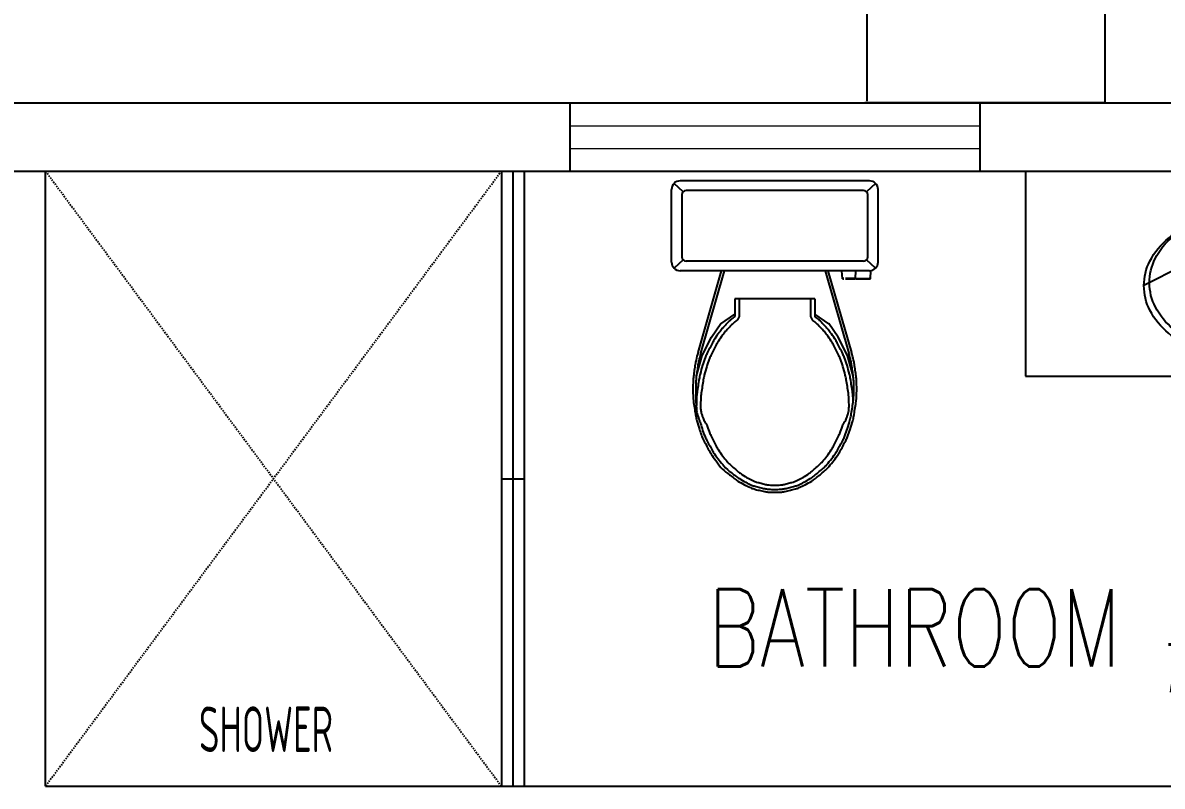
# Model space of a CAD drawing. Header units: inches. Extents: x 26998 to 46838, y -509 to 4343.
# Drawn here: x 32911.4 to 33011.4, y 3757.5 to 3824.6 of the extents above; entities that cross this region are included whole.
import ezdxf
from ezdxf.enums import TextEntityAlignment as Align

# ---------------------------------------------------------------- set-up
doc = ezdxf.new("R2010")
doc.units = ezdxf.units.IN
doc.header["$LTSCALE"] = 0.5
doc.header["$MEASUREMENT"] = 0
doc.linetypes.add('HIDDEN', pattern=[0.375, 0.25, -0.125])
doc.layers.get('Defpoints').update_dxf_attribs({"color": 140})
for name, color, linetype in [('BUILT-INS', 13, 'Continuous'), ('CABS', 23, 'Continuous'), ('Title Block', 7, 'Continuous')]:
    doc.layers.add(name, color=color, linetype=linetype)
doc.layers.add('TXT', color=4, linetype='Continuous', lineweight=9)
doc.styles.add('ARCHSTYL', font='archstyl.shx', dxfattribs={"height": 5})
doc.styles.get("Standard").update_dxf_attribs({"font": 'romans.shx', "width": 0.75})
doc.dimstyles.get("Standard").update_dxf_attribs({"dimtxt": 0.18, "dimasz": 0.18, "dimexe": 0.18, "dimexo": 0.0625, "dimgap": 0.09, "dimtad": 0, "dimtih": 1, "dimtoh": 1, "dimdec": 4, "dimzin": 0, "dimdsep": 46, "dimtxsty": 'Standard', "dimcen": 0.09, "dimadec": 0, "dimazin": 0, "dimtfac": 1, "dimtdec": 4, "dimtofl": 0, "dimtmove": 0, "dimatfit": 3, "dimfxl": 1, "dimtolj": 1, "dimtzin": 0, "dimarcsym": 0})

# ---------------------------------------------------------------- blocks, each defined once
blk = doc.blocks.new('P0470039')
at = {"linetype": 'Continuous'}
for p, q in [((0, -0.61339), (0, 0)), ((-5.396179, -5.394092), (-9.5, -7.5)), ((5.322319, -5.35619), (9.5, -7.5)), ((0, -15), (0, -7.994521))]:
    blk.add_line(p, q, dxfattribs=at)
for points in [[(9.5, -7.5, 0.118506), (8.852327, -4.805722, 0.104654), (6.80398, -2.274646, 0.089615), (3.801003, -0.621924, 0.08127), (0, 0, 0.08127), (-3.801003, -0.621924, 0.089615), (-6.80398, -2.274646, 0.104654), (-8.852327, -4.805722, 0.118506), (-9.5, -7.5, 0.118506), (-8.852327, -10.194278, 0.104654), (-6.80398, -12.725354, 0.089615), (-3.801003, -14.378076, 0.08127), (0, -15, 0.08127), (3.801003, -14.378076, 0.089615), (6.80398, -12.725354, 0.104654), (8.852327, -10.194278, 0.118506)], [(0, -7.994521, 0.066698), (2.228047, -7.675818, 0.0792), (3.951416, -6.878456, 0.107151), (5.1993, -5.580919, 0.14125), (5.56895, -4.25438, 0.14125), (5.175802, -2.934614, 0.107151), (3.905073, -1.659441, 0.0792), (2.167817, -0.892807, 0.066698), (-0.065538, -0.613719, 0.066698), (-2.293584, -0.932422, 0.0792), (-4.016953, -1.729784, 0.107151), (-5.264838, -3.027321, 0.14125), (-5.634488, -4.35386, 0.14125), (-5.24134, -5.673626, 0.107151), (-3.970611, -6.948799, 0.0792), (-2.233355, -7.715433, 0.066698)]]:
    blk.add_lwpolyline(points, format="xyb", close=True, dxfattribs=at)
for radius in [1, 0.75]:
    blk.add_circle((0, -2.625), radius, dxfattribs=at)
for centre, radius, start, end in [((-0.632896, -9.107886), 9.026467, 108.265523, 128.679582), ((0.618746, -9.112425), 9.026467, 50.904831, 71.31889), ((-1.589253, -7.913284), 7.496208, 128.679582, 152.608443), ((1.583743, -7.924791), 7.496208, 26.975969, 50.904831), ((-3.065811, -7.148185), 5.833199, 152.608443, 179.792206), ((3.065811, -7.170423), 5.833199, 359.792206, 26.975969), ((-3.065811, -7.148185), 5.833199, 179.792206, 206.975969), ((3.065811, -7.170423), 5.833199, 332.608443, 359.792206), ((-1.583743, -6.393816), 7.496208, 206.975969, 230.904831), ((1.589253, -6.405324), 7.496208, 308.679582, 332.608443), ((-0.618746, -5.206183), 9.026467, 230.904831, 251.31889), ((0.632896, -5.210722), 9.026467, 288.265523, 308.679582), ((0.013869, -3.335173), 11.001532, 251.31889, 269.792206), ((0.013869, -3.335173), 11.001532, 269.792206, 288.265523)]:
    blk.add_arc(centre, radius, start, end, dxfattribs=at)
for tag, flags, p in [('ASID', 3, (0, -1.5)), ('ASCATNO', 1, (0, -2.25)), ('ASNAME', 1, (0, -3)), ('ASCOLOR', 1, (0, -3.75))]:
    blk.add_attdef(tag, text='', height=0.5, dxfattribs=dict(flags=flags)).set_placement(p, align=Align.CENTER)
blk = doc.blocks.new('*D1241')
at = {"layer": 'Defpoints', "color": 0, "transparency": 16777216}
for p in [(33006.37, 3997.55), (32985.46, 3817.55), (33006.37, 3817.55)]:
    blk.add_point(p, dxfattribs=at)
at = {"layer": 'Title Block', "color": 0, "lineweight": -2, "transparency": 16777216}
for p, q in [((33006.31, 3997.55), (32985.28, 3997.55)), ((32985.46, 3997.37), (32985.46, 3907.73)), ((32985.46, 3817.73), (32985.46, 3907.37)), ((33006.31, 3817.55), (32985.28, 3817.55))]:
    blk.add_line(p, q, dxfattribs=at)
at = {"layer": 'Title Block', "color": 0, "transparency": 16777216}
for points in [[(32985.43, 3997.37), (32985.49, 3997.37), (32985.46, 3997.55)], [(32985.43, 3817.73), (32985.49, 3817.73), (32985.46, 3817.55)]]:
    blk.add_solid(points, dxfattribs=at)
at = {"layer": 'Title Block', "color": 0, "transparency": 16777216, "insert": (32985.46, 3907.55), "char_height": 0.18, "attachment_point": 5}
blk.add_mtext('\\A1;180.0000', dxfattribs=at)
blk = doc.blocks.new('*D1228')
at = {"layer": 'Defpoints', "color": 0, "transparency": 16777216}
for p in [(33006.37, 3829.13), (32749.37, 3817.55), (33006.37, 3817.55)]:
    blk.add_point(p, dxfattribs=at)
at = {"layer": 'Title Block', "color": 0, "lineweight": -2, "transparency": 16777216}
for p, q in [((32749.37, 3817.61), (32749.37, 3829.31)), ((32749.55, 3829.13), (32877.32, 3829.13)), ((33006.19, 3829.13), (32878.42, 3829.13)), ((33006.37, 3817.61), (33006.37, 3829.31))]:
    blk.add_line(p, q, dxfattribs=at)
at = {"layer": 'Title Block', "color": 0, "transparency": 16777216}
for points in [[(32749.55, 3829.16), (32749.55, 3829.1), (32749.37, 3829.13)], [(33006.19, 3829.16), (33006.19, 3829.1), (33006.37, 3829.13)]]:
    blk.add_solid(points, dxfattribs=at)
at = {"layer": 'Title Block', "color": 0, "transparency": 16777216, "insert": (32877.87, 3829.13), "char_height": 0.18, "attachment_point": 5}
blk.add_mtext('\\A1;257.0000', dxfattribs=at)

msp = doc.modelspace()

# ---------------------------------------------------------------- linework, layer by layer
at = {"layer": 'BUILT-INS', "linetype": 'HIDDEN'}
for p, q in [((32913.3686292, 3811.5473968), (32953.3686292, 3757.5473968)), ((32953.3686292, 3811.5473968), (32913.3686292, 3757.5473968))]:
    msp.add_line(p, q, dxfattribs=at)
at = {"layer": 'CABS'}
for p, q in [((32953.3686292, 3811.5473968), (32953.3686292, 3757.5473968)), ((32954.3686292, 3811.5473968), (32954.3686292, 3757.5473968)), ((32955.3686292, 3811.5473968), (32955.3686292, 3757.5473968)), ((32999.3686292, 3811.5473968), (32999.3686292, 3793.5473968)), ((32969.3222142, 3809.7500618), (32968.5257992, 3810.4839768)), ((32985.6811292, 3810.7036468), (32969.0561292, 3810.7036468)), ((32986.2114592, 3810.4839768), (32985.4150442, 3809.7500618)), ((32968.3061292, 3803.5685058), (32968.3061292, 3809.9536468)), ((32969.2123792, 3809.4848968), (32969.2123792, 3804.0372558)), ((32985.1498792, 3809.8598968), (32969.5873792, 3809.8598968)), ((32985.5248792, 3804.0372558), (32985.5248792, 3809.4848968)), ((32986.4311292, 3803.5685058), (32986.4311292, 3809.9536468)), ((32969.3222142, 3803.7720908), (32968.5257992, 3803.0381758)), ((32985.1498792, 3803.6622558), (32969.5873792, 3803.6622558)), ((32986.2114592, 3803.0381758), (32985.4150442, 3803.7720908)), ((32985.6811292, 3802.8185058), (32969.0561292, 3802.8185058)), ((32970.6303422, 3795.6322868), (32972.7028872, 3802.8185058)), ((32970.8705522, 3795.5630068), (32972.9630772, 3802.8185058)), ((32981.7741812, 3802.8185058), (32983.8667062, 3795.5630068)), ((32982.0343712, 3802.8185058), (32984.1069162, 3795.6322868)), ((32983.3181682, 3802.1158998), (32983.2637132, 3802.8185058)), ((32984.4447162, 3802.8185058), (32984.4199842, 3802.1146938)), ((32984.4446172, 3802.8185058), (32984.4199842, 3802.1171058)), ((32984.4678202, 3802.1170488), (32985.6563812, 3802.1170488)), ((32984.4678202, 3802.1147498), (32985.6563812, 3802.1147498)), ((32985.7799512, 3802.8185058), (32985.7255952, 3802.1169188)), ((32985.7801472, 3802.8185058), (32985.7255952, 3802.1148798)), ((32985.7542642, 3802.1151938), (32985.7542642, 3802.1166058)), ((32980.8686292, 3800.3598968), (32973.8686292, 3800.3598968)), ((32973.8686292, 3800.3598968), (32973.8686292, 3798.8065068)), ((32973.8686292, 3800.3598968), (32973.8686292, 3798.8065068)), ((32973.8686292, 3800.3598968), (32973.8686292, 3798.8065068)), ((32974.2436292, 3800.3598968), (32974.2436292, 3798.8065068)), ((32980.4936292, 3800.3598968), (32980.4936292, 3798.8065068)), ((32980.8686292, 3800.3598968), (32980.8686292, 3798.8065068)), ((32971.8061292, 3796.9848968), (32972.6186292, 3798.1723968)), ((32972.6186292, 3798.1411468), (32973.8686292, 3798.9911468)), ((32974.2436292, 3798.8065068), (32974.1001992, 3798.5115468)), ((32974.2436292, 3798.8065068), (32974.1001992, 3798.5115468)), ((32980.4936292, 3798.8065068), (32980.6370592, 3798.5115468)), ((32982.1186292, 3798.1411468), (32980.8686292, 3798.9911468)), ((32982.9311292, 3796.9848968), (32982.1186292, 3798.1723968)), ((32970.9936292, 3795.3598968), (32971.8061292, 3796.9848968)), ((32983.7436292, 3795.3598968), (32982.9311292, 3796.9848968)), ((32970.4906512, 3793.5801268), (32970.9936292, 3795.3598968)), ((32984.2466072, 3793.5801268), (32983.7436292, 3795.3598968)), ((32999.3686292, 3793.5473968), (33035.3686292, 3793.5473968)), ((32953.3686292, 3784.5473968), (32955.3686292, 3784.5473968))]:
    msp.add_line(p, q, dxfattribs=at)
for centre, radius, start, end in [((32969.0561292, 3809.9536468), 0.75, 90, 180), ((32985.6811292, 3809.9536468), 0.75, 0, 90), ((32969.5873792, 3809.4848968), 0.375, 90, 180), ((32985.1498792, 3809.4848968), 0.375, 0, 90), ((32969.5873792, 3804.0372558), 0.375, 180, 270), ((32985.1498792, 3804.0372558), 0.375, 270, 0), ((32969.0561292, 3803.5685058), 0.75, 180, 270), ((32985.6811292, 3803.5685058), 0.75, 270, 0), ((32983.3298538, 3802.1158999), 0.0005896, 118.975202645, 180.016097218), ((32983.3298538, 3802.1158996), 0.0005896, 179.983902782, 241.024797355), ((32983.33068, 3802.1144069), 0.002296, 90.618644356, 118.961864588), ((32983.33068, 3802.1173927), 0.002296, 241.038135457, 269.38135569), ((32983.4798322, 3788.230951), 13.8865531, 90.254780828, 90.615514758), ((32983.479991, 3816.0008481), 13.8865543, 269.383829924, 269.744563854), ((32983.5846635, 3800.7565046), 1.3615875, 90.144896402, 90.253758375), ((32983.5846635, 3803.4752939), 1.3615875, 269.746241625, 269.855103598), ((32984.0072257, 3633.2209308), 168.8976943, 90.102116674, 90.14451555), ((32984.0058743, 3971.0108683), 168.8976914, 269.855942873, 269.898341749), ((32983.8526234, 3719.8750208), 82.2434663, 90.041270998, 90.102004523), ((32983.8526234, 3884.3567787), 82.2434663, 269.897995477, 269.958729002), ((32983.8906656, 3666.4982963), 135.6202043, 89.993429451, 90.041099538), ((32983.8918675, 3937.7335027), 135.6202047, 269.958392683, 270.006062771), ((32983.8914428, 3661.1172507), 141.0012499, 89.947242661, 89.993996017), ((32983.8902173, 3943.1145484), 141.0012505, 270.00650196, 270.053255316), ((32984.0201531, 3800.9017133), 1.216728, 89.883449154, 89.947162059), ((32984.0201531, 3803.3300863), 1.216728, 270.052837902, 270.116550808), ((32931.375909, -22011.4938653), 25813.6659903, 89.88268737112, 89.88314573763), ((32931.375909, 29615.7256648), 25813.6659903, 270.11685426237, 270.11731262888), ((32984.1954094, 3785.628216), 16.4898353, 89.72100564, 89.882808918), ((32984.1954094, 3818.6035836), 16.4898353, 270.117191083, 270.27899436), ((32983.8391036, 3712.4748272), 89.6440918, 89.651504352, 89.720946835), ((32983.8391036, 3891.7569723), 89.6440918, 270.279053166, 270.348495649), ((32984.4697252, 3815.6074984), 13.4905078, 269.63740408, 269.7022629), ((32984.4688418, 3788.6243007), 13.4905027, 90.293985291, 90.358844112), ((32984.4124436, 3804.6278299), 2.5106899, 269.707404204, 269.857748308), ((32984.4128247, 3799.6039691), 2.5106914, 90.150948549, 90.301292653), ((32988.1620058, 5251.4914081), 1449.3791265, 269.8515285092, 269.8519868755), ((32988.0370058, 2352.740391), 1449.3788085, 90.1430717335, 90.1435301001), ((32984.4516322, 3808.5772007), 6.460147, 269.853730029, 269.954341411), ((32984.4516322, 3795.6545989), 6.460147, 90.045658589, 90.146269971), ((32984.4646629, 3825.0097549), 22.8927063, 269.954502341, 270.007902007), ((32984.4635899, 3779.2220442), 22.892706, 89.989412589, 90.042812255), ((32985.6676596, 3785.9428853), 16.1741674, 89.930403372, 90.039952895), ((32985.6676596, 3818.2889133), 16.1741674, 269.960047106, 270.069596628), ((32985.6807849, 3796.6307225), 5.4863222, 89.743735906, 89.931895226), ((32985.6804803, 3807.6010766), 5.4863231, 270.071284844, 270.259444165), ((32981.1480254, 2793.0105038), 1009.1167767, 89.7396399167, 89.7412441997), ((32981.1837396, 4811.2212953), 1009.1166155, 270.2567280307, 270.2583323134), ((32985.4248642, 3734.5097015), 67.6078651, 89.731955462, 89.738372589), ((32985.4248642, 3869.7220971), 67.6078651, 270.261627411, 270.268044539), ((32985.7400992, 3801.8890815), 0.2277477, 89.033159348, 89.735603406), ((32985.7400992, 3802.3427171), 0.2277477, 270.264396613, 270.96684067), ((32985.6915037, 3799.0039173), 3.1133211, 88.844913982, 89.034906767), ((32985.6912021, 3805.2278818), 3.1133267, 270.970642161, 271.160634946), ((33005.9514947, 3766.1611271), 45.8200661, 135.730995499, 136.141232843), ((33005.9514947, 3766.1611271), 45.8200661, 135.730995499, 136.141232843), ((33005.9514461, 3766.1611316), 45.8200282, 135.320719859, 135.730957202), ((33005.9514461, 3766.1611316), 45.8200282, 135.320719859, 135.730957202), ((32975.3967389, 3796.3757739), 2.8489362, 130.668331477, 135.322171658), ((32975.3967389, 3796.3757739), 2.8489362, 130.668331477, 135.322171658), ((33004.5631184, 3767.5146262), 43.506421, 135.320850019, 135.731087363), ((32979.808946, 3791.2400844), 9.6196731, 128.135077319, 130.667218552), ((32979.808946, 3791.2400844), 9.6196731, 128.135077319, 130.667218552), ((32975.5509766, 3796.2035679), 2.7049534, 130.665854557, 135.319694738), ((32979.7406744, 3791.3271941), 9.1339961, 128.135655583, 130.667796817), ((32974.9965839, 3791.3271941), 9.1339961, 49.332203183, 51.864344417), ((32974.9283124, 3791.2400844), 9.6196731, 49.332781448, 51.864922681), ((32974.9283124, 3791.2400844), 9.6196731, 49.332781448, 51.864922681), ((32979.1862818, 3796.2035679), 2.7049534, 44.680305262, 49.334145443), ((32950.1741399, 3767.5146262), 43.506421, 44.268912638, 44.679149981), ((32979.3405195, 3796.3757739), 2.8489362, 44.677828342, 49.331668523), ((32979.3405195, 3796.3757739), 2.8489362, 44.677828342, 49.331668523), ((32948.7858122, 3766.1611316), 45.8200282, 44.269042798, 44.679280141), ((32948.7858122, 3766.1611316), 45.8200282, 44.269042798, 44.679280141), ((32948.7857637, 3766.1611271), 45.8200661, 43.858767157, 44.269004501), ((32948.7857637, 3766.1611271), 45.8200661, 43.858767157, 44.269004501), ((32982.3509141, 3790.0639822), 12.2842384, 143.327424811, 146.582522922), ((32982.3509141, 3790.0639822), 12.2842384, 143.327424811, 146.582522922), ((32982.2651961, 3790.1278264), 11.8023534, 143.327501013, 146.582599125), ((32980.2137055, 3791.6553766), 9.6196189, 140.795087365, 143.327228598), ((32980.2137055, 3791.6553766), 9.6196189, 140.795087365, 143.327228598), ((32974.9671819, 3795.9351494), 2.8489125, 136.142236184, 140.796076365), ((32974.9671819, 3795.9351494), 2.8489125, 136.142236184, 140.796076365), ((32980.1250871, 3791.7215345), 9.1340259, 140.795950255, 143.328091487), ((32975.1432184, 3795.7851969), 2.7050004, 136.141504435, 140.795344616), ((33004.5635578, 3767.5147498), 43.5066493, 135.731607881, 136.141845224), ((32950.1737005, 3767.5147498), 43.5066493, 43.858154776, 44.268392119), ((32979.5940399, 3795.7851969), 2.7050004, 39.204655384, 43.858495564), ((32974.6121712, 3791.7215345), 9.1340259, 36.671908513, 39.204049745), ((32979.7700765, 3795.9351494), 2.8489125, 39.203923635, 43.857763816), ((32979.7700765, 3795.9351494), 2.8489125, 39.203923635, 43.857763816), ((32972.4720623, 3790.1278264), 11.8023534, 33.417400875, 36.672498987), ((32974.5235529, 3791.6553766), 9.6196189, 36.672771402, 39.204912635), ((32974.5235529, 3791.6553766), 9.6196189, 36.672771402, 39.204912635), ((32972.3863442, 3790.0639822), 12.2842384, 33.417477078, 36.672575189), ((32972.3863442, 3790.0639822), 12.2842384, 33.417477078, 36.672575189), ((33013.5514737, 3774.7490177), 46.9860034, 153.093340313, 153.755219318), ((33013.5514737, 3774.7490177), 46.9860034, 153.093340313, 153.755219318), ((33013.5503897, 3774.7488682), 46.9851044, 152.4307005, 153.092579505), ((33013.5503897, 3774.7488682), 46.9851044, 152.4307005, 153.092579505), ((32975.2758701, 3794.7322576), 3.8078569, 146.583105172, 152.43150527), ((32975.2758701, 3794.7322576), 3.8078569, 146.583105172, 152.43150527), ((33012.2408266, 3775.4136562), 45.1419457, 152.430922713, 153.092801719), ((32975.4676116, 3794.6129705), 3.6584187, 146.582603209, 152.431003307), ((32979.2696468, 3794.6129705), 3.6584187, 27.568996693, 33.417396791), ((32942.4964317, 3775.4136562), 45.1419457, 26.907198281, 27.569077287), ((32979.4613882, 3794.7322576), 3.8078569, 27.56849473, 33.416894828), ((32979.4613882, 3794.7322576), 3.8078569, 27.56849473, 33.416894828), ((32941.1868686, 3774.7488682), 46.9851044, 26.907420495, 27.5692995), ((32941.1868686, 3774.7488682), 46.9851044, 26.907420495, 27.5692995), ((32941.1857846, 3774.7490177), 46.9860034, 26.244780682, 26.906659687), ((32941.1857846, 3774.7490177), 46.9860034, 26.244780682, 26.906659687), ((32984.8842569, 3791.5214008), 14.8348734, 163.912227201, 166.593547337), ((32984.8138283, 3791.5417108), 14.5115737, 163.912229712, 166.593549849), ((32982.7692951, 3790.8884825), 12.2841918, 159.60309339, 162.858191502), ((32982.7692951, 3790.8884825), 12.2841918, 159.60309339, 162.858191502), ((32974.8243933, 3793.8426985), 3.8078214, 153.755000015, 159.603400113), ((32974.8243933, 3793.8426985), 3.8078214, 153.755000015, 159.603400113), ((32982.6672911, 3790.9200106), 11.8024254, 159.60341516, 162.858513271), ((32975.0338733, 3793.7583114), 3.658408, 153.754664741, 159.603064839), ((33012.2411594, 3775.413665), 45.1422385, 153.093002826, 153.754881831), ((32942.496099, 3775.413665), 45.1422385, 26.245118169, 26.906997174), ((32979.703385, 3793.7583114), 3.658408, 20.396935161, 26.245335259), ((32972.0699673, 3790.9200106), 11.8024254, 17.141486729, 20.39658484), ((32979.912865, 3793.8426985), 3.8078214, 20.396599887, 26.244999985), ((32979.912865, 3793.8426985), 3.8078214, 20.396599887, 26.244999985), ((32971.9679633, 3790.8884825), 12.2841918, 17.141808498, 20.39690661), ((32971.9679633, 3790.8884825), 12.2841918, 17.141808498, 20.39690661), ((32969.92343, 3791.5417108), 14.5115737, 13.406450151, 16.087770288), ((32969.8530015, 3791.5214008), 14.8348734, 13.406452663, 16.087772799), ((33036.7865702, 3784.6617685), 67.1428947, 171.956012095, 172.413919356), ((33036.7878346, 3784.6618143), 67.1441403, 171.498294554, 171.956201815), ((32974.7681539, 3793.9325901), 4.4353843, 166.593417195, 171.498103749), ((33035.5844867, 3784.8315616), 65.6791056, 171.955933057, 172.413840318), ((33035.585366, 3784.8316591), 65.6799626, 171.498217281, 171.956124541), ((32974.9182023, 3793.9003527), 4.338737, 166.593471901, 171.498158454), ((32986.302943, 3789.7986432), 15.9820854, 162.858451395, 165.715300164), ((32986.302943, 3789.7986432), 15.9820854, 162.858451395, 165.715300164), ((32986.1985577, 3789.8307894), 15.4978613, 162.858293373, 165.715142143), ((32968.5387007, 3789.8307894), 15.4978613, 14.284857857, 17.141706627), ((32968.4343154, 3789.7986432), 15.9820854, 14.284699836, 17.141548605), ((32968.4343154, 3789.7986432), 15.9820854, 14.284699836, 17.141548605), ((32979.8190561, 3793.9003527), 4.338737, 8.501841545, 13.406528099), ((32919.1518924, 3784.8316591), 65.6799626, 8.043875459, 8.501782719), ((32919.1527716, 3784.8315616), 65.6791056, 7.586159682, 8.044066943), ((32979.9691044, 3793.9325901), 4.4353843, 8.501896251, 13.406582805), ((32917.9494237, 3784.6618143), 67.1441403, 8.043798185, 8.501705445), ((32917.9506882, 3784.6617685), 67.1428947, 7.586080644, 8.043987905), ((32985.0158523, 3792.4536544), 14.8347231, 177.318709179, 180.000029316), ((32974.6279758, 3792.940132), 4.4354617, 172.413987765, 177.318674319), ((32984.9426426, 3792.4536574), 14.5115134, 177.318721942, 180.000042079), ((32974.7810522, 3792.9295313), 4.3387864, 172.413944526, 177.318631079), ((33038.2838729, 3782.5068498), 68.4164091, 170.912238379, 171.429045434), ((33038.2838729, 3782.5068498), 68.4164091, 170.912238379, 171.429045434), ((32975.4972623, 3792.5499075), 4.8316509, 165.715341623, 170.912552849), ((32975.4972623, 3792.5499075), 4.8316509, 165.715341623, 170.912552849), ((33036.6052115, 3782.759965), 66.3441535, 170.912333123, 171.429140178), ((32975.7203759, 3792.4987145), 4.6853631, 165.715367753, 170.912578979), ((32979.0168824, 3792.4987145), 4.6853631, 9.087421021, 14.284632247), ((32918.1320469, 3782.759965), 66.3441535, 8.570859823, 9.087666878), ((32979.2399961, 3792.5499075), 4.8316509, 9.087447151, 14.284658377), ((32979.2399961, 3792.5499075), 4.8316509, 9.087447151, 14.284658377), ((32916.4533854, 3782.5068498), 68.4164091, 8.570954566, 9.087761621), ((32916.4533854, 3782.5068498), 68.4164091, 8.570954566, 9.087761621), ((32979.9562061, 3792.9295313), 4.3387864, 2.681368921, 7.586055474), ((32969.7946158, 3792.4536574), 14.5115134, 359.999957921, 2.681278058), ((32980.1092825, 3792.940132), 4.4354617, 2.681325681, 7.586012235), ((32969.7214061, 3792.4536544), 14.8347231, 359.999970684, 2.681290821), ((32984.9599573, 3792.4536382), 14.7788281, 179.999966793, 183.021341974), ((32982.6277222, 3792.0361168), 12.20374, 178.0394, 185.5309), ((32975.3262352, 3791.4156402), 4.8315762, 171.945855042, 177.143066268), ((32975.3262352, 3791.4156402), 4.8315762, 171.945855042, 177.143066268), ((33038.2850293, 3782.5069371), 68.4175396, 171.42926207, 171.946069125), ((33038.2850293, 3782.5069371), 68.4175396, 171.42926207, 171.946069125), ((32975.5545813, 3791.3988024), 4.6853424, 171.945898238, 177.143109464), ((33036.605828, 3782.7599121), 66.344771, 171.429174379, 171.945981434), ((32918.1314304, 3782.7599121), 66.344771, 8.054018566, 8.570825621), ((32979.182677, 3791.3988024), 4.6853424, 2.856890536, 8.054101762), ((32916.452229, 3782.5069371), 68.4175396, 8.053930875, 8.57073793), ((32916.452229, 3782.5069371), 68.4175396, 8.053930875, 8.57073793), ((32979.4110232, 3791.4156402), 4.8315762, 2.856933732, 8.054144958), ((32979.4110232, 3791.4156402), 4.8315762, 2.856933732, 8.054144958), ((32969.8494503, 3792.4536345), 14.4566789, 356.978673308, 0.000048488), ((32969.7773011, 3792.4536382), 14.7788281, 356.978658027, 0.000033207), ((32974.7101701, 3791.9126409), 4.5147736, 183.021338578, 188.489068533), ((33029.8510162, 3800.1427287), 60.2664306, 188.489057428, 189.063847484), ((32986.4629008, 3790.8598751), 15.9821006, 177.143073641, 179.999922411), ((32986.4629008, 3790.8598751), 15.9821006, 177.143073641, 179.999922411), ((32986.3537587, 3790.8598811), 15.4979585, 177.143093259, 179.999942028), ((32968.3834997, 3790.8598811), 15.4979585, 0.000057972, 2.856906741), ((32925.9374717, 3799.9751962), 58.9522159, 350.935992861, 351.510782915), ((32968.2762207, 3790.8599501), 15.980236, 1.632935552, 2.856990947), ((32968.2762207, 3790.8599501), 15.980236, 1.632935552, 2.856990947), ((32979.8757006, 3791.9244327), 4.4164722, 351.511021105, 356.978751059), ((32924.8862421, 3800.1427287), 60.2664306, 350.936152516, 351.510942572), ((32980.0270882, 3791.9126409), 4.5147736, 351.510931467, 356.978661421), ((33029.8515624, 3800.1426796), 60.2669621, 189.063719574, 189.638509629), ((32974.8864026, 3790.8080364), 4.5147932, 189.638784904, 195.106514858), ((32973.9762125, 3790.8822574), 3.4954839, 180.36652386, 186.391963643), ((32971.7712508, 3790.6352479), 1.2767297, 186.39211687, 196.369941371), ((32978.3458242, 3792.5664645), 8.1290734, 196.369682796, 198.442816963), ((32974.0173579, 3790.8828021), 3.1616407, 180.415098341, 186.64917461), ((32972.037494, 3790.6520063), 1.1683701, 186.649389852, 196.912906182), ((32977.7783917, 3792.3976239), 7.1687939, 196.912805674, 199.117250329), ((32977.7782626, 3792.3976118), 7.168668, 199.117496902, 201.321941557), ((32976.9589958, 3792.3976118), 7.168668, 338.678058443, 340.882503098), ((32976.9588667, 3792.3976239), 7.1687939, 340.882749671, 343.087194326), ((32982.6997643, 3790.6520063), 1.1683701, 343.087093818, 353.350610148), ((32980.7199005, 3790.8828021), 3.1616407, 353.35082539, 359.584901659), ((32979.7034203, 3790.8438938), 4.4163785, 344.893542683, 350.361272637), ((32925.9360106, 3799.9751039), 58.9536441, 350.361515041, 350.936305096), ((32979.8508557, 3790.8080364), 4.5147932, 344.893485142, 350.361215096), ((32924.885696, 3800.1426796), 60.2669621, 350.361490371, 350.936280426), ((32984.7956051, 3793.4829327), 14.7786795, 195.106438193, 198.127813374), ((32978.3457283, 3792.5664674), 8.1289832, 198.443050005, 200.516184173), ((32971.9281158, 3790.1649493), 1.2767545, 200.515988089, 208.836948325), ((32984.7279469, 3793.4607481), 14.4574778, 195.697535732, 198.127702433), ((32972.1886835, 3790.2158605), 1.168382, 201.321979939, 211.585496269), ((32973.8866419, 3791.2598282), 3.1616032, 211.585018611, 217.819094879), ((32982.6672911, 3792.799783), 11.8024254, 197.141486729, 200.39658484), ((32972.0699673, 3792.799783), 11.8024254, 339.60341516, 342.858513271), ((32980.8506165, 3791.2598282), 3.1616032, 322.180905121, 328.414981389), ((32982.5485748, 3790.2158605), 1.168382, 328.414503731, 338.678020061), ((32970.0100975, 3793.4605124), 14.4566573, 341.872215909, 344.89359109), ((32969.9416533, 3793.4829327), 14.7786795, 341.872186626, 344.893561807), ((32974.5776213, 3789.6461276), 3.6103683, 201.49311635, 207.519472232), ((32975.0338733, 3789.9614821), 3.658408, 200.396935161, 206.245335259), ((33012.2411594, 3808.3061286), 45.1422385, 206.245118169, 206.906997174), ((32942.496099, 3808.3061286), 45.1422385, 333.093002826, 333.754881831), ((32979.703385, 3789.9614821), 3.658408, 333.754664741, 339.603064839), ((32980.1596371, 3789.6461276), 3.6103683, 332.480527768, 338.50688365), ((32972.7563891, 3792.5613878), 11.5669268, 338.506558204, 341.872328664), ((32980.2977539, 3789.5873132), 3.7104309, 332.479802051, 338.506157933), ((32972.6888845, 3792.5834499), 11.8879445, 338.506750081, 341.872520542), ((33010.3291106, 3808.2860574), 44.179022, 207.519869516, 208.225063745), ((33009.4979269, 3807.8401191), 42.9861106, 207.520115751, 208.22530998), ((33010.3295229, 3808.2859196), 44.1793202, 208.224653417, 208.929847646), ((33009.49871, 3807.839998), 42.9867433, 208.224674166, 208.929868394), ((32975.0360425, 3788.7921156), 3.6103889, 208.929578123, 214.955934005), ((33012.2408266, 3808.3061374), 45.1419457, 206.907198281, 207.569077287), ((32975.4676116, 3789.1068231), 3.6584187, 207.568996693, 213.417396791), ((32982.2651961, 3793.5919671), 11.8023534, 213.417400875, 216.672498986), ((32972.4720623, 3793.5919671), 11.8023534, 323.327501014, 326.582599125), ((32979.2696468, 3789.1068231), 3.6584187, 326.582603209, 332.431003307), ((32942.4964317, 3808.3061374), 45.1419457, 332.430922713, 333.092801719), ((32979.7012159, 3788.7921156), 3.6103889, 325.044065995, 331.070421877), ((32945.2385483, 3807.839998), 42.9867433, 331.070131606, 331.775325834), ((32944.4077354, 3808.2859196), 44.1793202, 331.070152354, 331.775346583), ((32945.2393314, 3807.8401191), 42.9861106, 331.77469002, 332.479884248), ((32944.4081478, 3808.2860574), 44.179022, 331.774936254, 332.480130484), ((32974.9106989, 3788.7096083), 3.7105043, 208.929991239, 214.956347121), ((32981.6127333, 3793.394805), 11.8878102, 214.956297293, 218.322067754), ((32981.5570062, 3793.3508394), 11.5668285, 214.956608006, 218.322378467), ((32979.7940942, 3791.9573557), 9.3196846, 218.321889498, 222.325311321), ((32980.0050192, 3791.90897), 8.9843969, 216.672498294, 220.712807236), ((32979.3268885, 3787.9551027), 2.9227248, 312.201225416, 319.288058), ((32974.7322392, 3791.90897), 8.9843969, 319.287192764, 323.327501706), ((32974.9431642, 3791.9573557), 9.3196846, 317.674688679, 321.678110502), ((32974.8893249, 3791.9999269), 9.6383206, 317.674599675, 321.678021498), ((32973.1802522, 3793.3508394), 11.5668285, 321.677621533, 325.043391994), ((32973.1245251, 3793.394805), 11.8878102, 321.677932246, 325.043702707), ((32979.8265594, 3788.7096083), 3.7105043, 325.043652879, 331.070008761), ((32992.6889082, 3807.0107308), 28.6455715, 227.799949124, 228.793680896), ((32992.6740635, 3808.1433234), 29.943251, 230.331561809, 231.308334345), ((32992.689063, 3807.0107047), 28.6456539, 228.793413705, 229.787145477), ((32976.0815601, 3787.3673254), 2.9226778, 229.787213779, 236.874046363), ((32978.6556982, 3787.3673254), 2.9226778, 303.125953637, 310.212786221), ((32962.0481954, 3807.0107047), 28.6456539, 310.212854523, 311.206586295), ((32962.0631948, 3808.1433234), 29.943251, 308.691665655, 309.66843819), ((32962.0483501, 3807.0107308), 28.6455715, 311.206319104, 312.200050876), ((32962.0636961, 3808.1433196), 29.9429281, 309.667704506, 310.644477041), ((32961.5691795, 3808.7394006), 30.9669765, 309.66799441, 310.644766945), ((32979.5971231, 3787.7188492), 3.0249034, 310.64421954, 317.674268606), ((32979.7023459, 3787.6165041), 3.1283616, 310.644668891, 317.674717957), ((32993.1679379, 3808.7393505), 30.966848, 230.332147107, 231.308919642), ((32975.7655172, 3787.0106367), 3.128363, 231.308799069, 238.338848135), ((32975.84659, 3787.1330154), 3.0249133, 231.30922075, 238.339269815), ((32979.1824403, 3792.5516993), 9.6382584, 238.339449961, 242.342871785), ((32979.1506521, 3792.4908771), 9.3196339, 238.339007785, 242.342429609), ((32979.3942223, 3792.4438327), 8.9844149, 236.873774021, 240.914082964), ((32978.0774118, 3790.442833), 7.2574172, 242.341900553, 246.951526456), ((32978.0464186, 3790.3838301), 6.9407731, 242.342420711, 246.952046614), ((32977.9851103, 3789.9106656), 6.0857027, 240.913956822, 245.761602608), ((32976.3394809, 3786.2556888), 2.0773425, 245.763431508, 254.065394552), ((32980.3663236, 3800.3565629), 16.7419295, 254.062453304, 255.455869492), ((32980.3656728, 3800.3565084), 16.7417134, 255.45797837, 256.851394558), ((32977.0299068, 3786.0766057), 2.0773704, 256.850214444, 265.152177487), ((32977.3686418, 3790.0705849), 6.0856881, 265.152235122, 269.999880909), ((32977.3686165, 3790.0705849), 6.0856881, 270.000119091, 274.847764878), ((32977.7073516, 3786.0766057), 2.0773704, 274.847822513, 283.149785556), ((32974.3715855, 3800.3565084), 16.7417134, 283.148605442, 284.54202163), ((32974.3709348, 3800.3565629), 16.7419295, 284.544130508, 285.937546696), ((32978.3977775, 3786.2556888), 2.0773425, 285.934605448, 294.236568492), ((32976.752148, 3789.9106656), 6.0857027, 294.238397392, 299.086043178), ((32976.6908398, 3790.3838301), 6.9407731, 293.047953386, 297.657579289), ((32976.6598466, 3790.442833), 7.2574172, 293.048473544, 297.658099447), ((32975.3430361, 3792.4438327), 8.9844149, 299.085917036, 303.126225979), ((32975.5866063, 3792.4908771), 9.3196339, 297.657570392, 301.660992215), ((32975.554818, 3792.5516993), 9.6382584, 297.657128215, 301.660550039), ((32978.8906683, 3787.1330154), 3.0249133, 301.660730185, 308.69077925), ((32978.9717412, 3787.0106367), 3.128363, 301.661151865, 308.691200931), ((32961.5693204, 3808.7393505), 30.966848, 308.691080358, 309.667852893), ((32976.1923734, 3786.0125103), 2.4427386, 246.952666902, 254.902360407), ((32976.2437425, 3786.1467863), 2.3361905, 246.951393833, 254.901087337), ((32980.812655, 3803.0829435), 19.877809, 254.902391516, 256.172053001), ((32980.9702981, 3803.7212398), 20.7847032, 256.170622196, 257.440283681), ((32980.8130085, 3803.0829901), 19.8779388, 256.171095639, 257.440757123), ((32976.9816208, 3785.8182155), 2.4427342, 257.442377697, 265.392071201), ((32976.9986106, 3785.9609681), 2.3361809, 257.439769344, 265.389462848), ((32977.3686936, 3790.6172868), 7.2573901, 265.389865391, 269.999491293), ((32977.36862, 3790.5506838), 6.9407871, 265.39044955, 270.000075452), ((32977.3686383, 3790.5506838), 6.9407871, 269.999924548, 274.609550451), ((32977.3685647, 3790.6172868), 7.2573901, 270.000508707, 274.610134609), ((32977.7386477, 3785.9609681), 2.3361809, 274.610537152, 282.560230656), ((32977.7556376, 3785.8182155), 2.4427342, 274.607928799, 282.557622303), ((32973.9242498, 3803.0829901), 19.8779388, 282.559242877, 283.828904361), ((32973.7669602, 3803.7212398), 20.7847032, 282.559716319, 283.829377804), ((32973.9246034, 3803.0829435), 19.877809, 283.827946999, 285.097608484), ((32973.7669678, 3803.7212199), 20.784682, 283.829370697, 285.099032182), ((32978.4935158, 3786.1467863), 2.3361905, 285.098912663, 293.048606167), ((32978.5448849, 3786.0125103), 2.4427386, 285.097639593, 293.047333098)]:
    msp.add_arc(centre, radius, start, end, dxfattribs=at)
at = {"layer": 'CABS', "lineweight": -2}
for centre, radius, start, end in [((32976.4741837, 3790.5542189), 5.9622247, 196.260897231, 206.725940389), ((32973.0361008, 3789.3392112), 2.0823968, 190.422153459, 209.198959673), ((32975.1160471, 3787.72199), 3.3004079, 210.974839662, 238.684985877), ((32974.0544234, 3786.633951), 1.0397941, 214.250867027, 234.259849556), ((32974.9375923, 3787.293299), 2.5947448, 218.386822919, 237.931888668), ((32976.1558667, 3785.0571247), 1.5258454, 246.855301384, 264.216295736)]:
    msp.add_arc(centre, radius, start, end, dxfattribs=at)
at = {"layer": 'Title Block'}
for p, q in [((33006.3686292, 3817.5473968), (33006.3686292, 3997.5473968)), ((32749.3686292, 3817.5473968), (33044.3686292, 3817.5473968)), ((32959.3686292, 3817.5473968), (32959.3686292, 3811.5473968)), ((32974.3686292, 3817.5473968), (32978.3686292, 3817.5473968)), ((32995.3686292, 3817.5473968), (32995.3686292, 3811.5473968)), ((32755.3686292, 3811.5473968), (33044.3686292, 3811.5473968)), ((32913.3686292, 3757.5473968), (32913.3686292, 3811.5473968)), ((32913.3686292, 3757.5473968), (33014.3686292, 3757.5473968))]:
    msp.add_line(p, q, dxfattribs=at)
at = {"layer": 'TXT'}
for p, q in [((32959.3686292, 3815.5473968), (32995.3686292, 3815.5473968)), ((32959.3686292, 3813.5473968), (32995.3686292, 3813.5473968))]:
    msp.add_line(p, q, dxfattribs=at)

# ---------------------------------------------------------------- block references
at = {"layer": 'CABS', "xscale": -0.7999999999999545, "yscale": 0.7999999999999545, "zscale": 0.7999999999999545}
msp.add_blockref('P0470039', (33017.3686292, 3807.5022276), dxfattribs=at)

# ---------------------------------------------------------------- texts
at = {"insert": (32971.4907623, 3774.8473968), "char_height": 6.8007744, "width": 110.476910075, "attachment_point": 1}
msp.add_mtext('\\A1;BATHROOM # 1', dxfattribs=at)
at = {"layer": 'CABS', "style": 'ARCHSTYL', "width": 0.667387}
msp.add_text('SHOWER', height=4, dxfattribs=at).set_placement((32926.8317142, 3760.5497961))

# ---------------------------------------------------------------- dimensions: what is measured, and where the dimension line sits
at = {"layer": 'Title Block'}
dim = msp.add_linear_dim(base=(32985.4613203, 3817.5473968), p1=(33006.3686292, 3997.5473968), p2=(33006.3686292, 3817.5473968), angle=90, dimstyle='Standard', dxfattribs=at)
dim.commit()
dim.dimension.update_dxf_attribs({"geometry": '*D1241', "text_midpoint": (32985.4613203, 3907.5473968)})
dim = msp.add_linear_dim(base=(33006.3686292, 3829.13323), p1=(32749.3686292, 3817.5473968), p2=(33006.3686292, 3817.5473968), dimstyle='Standard', dxfattribs=at)
dim.commit()
dim.dimension.update_dxf_attribs({"geometry": '*D1228', "text_midpoint": (32877.8686292, 3829.13323)})

doc.saveas('drawing.dxf')
